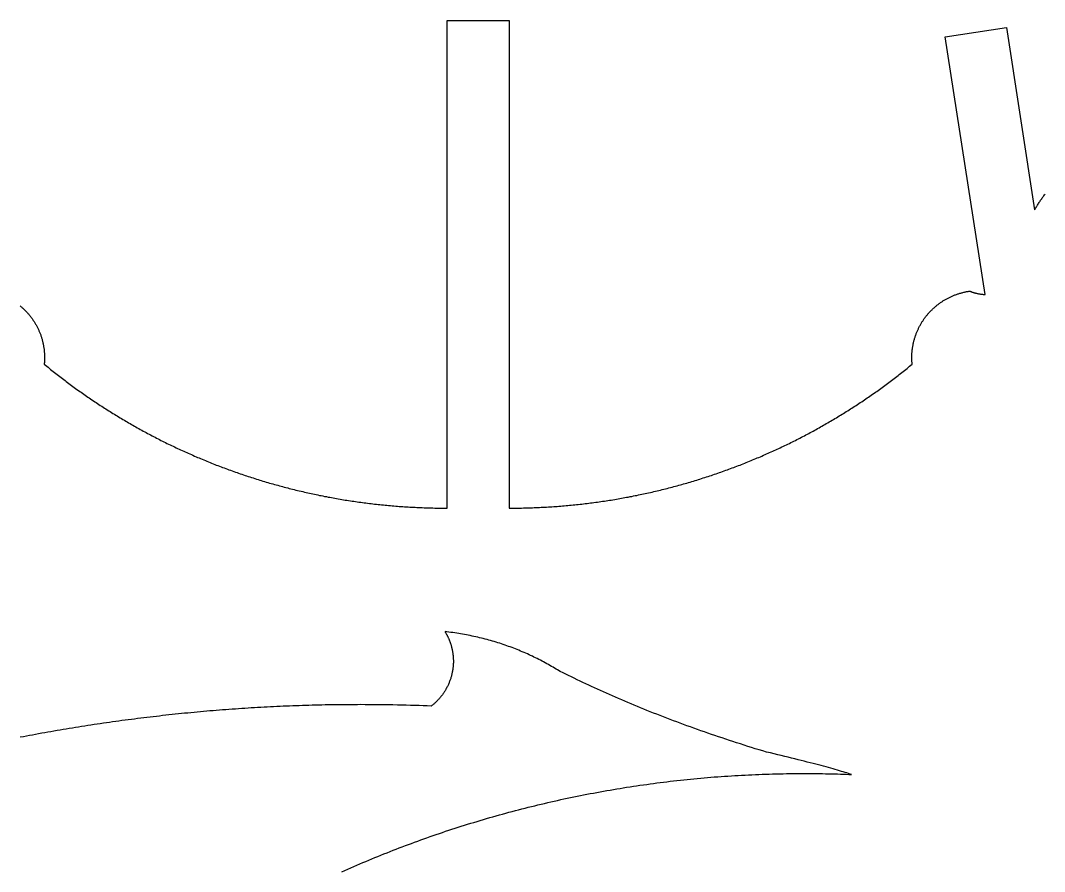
# Model space of a CAD drawing. Extents: x -331 to 1103, y -532 to 1751.
# Drawn here: x -127.9 to 74, y 1300.9 to 1468.6 of the extents above; entities that cross this region are included whole.
import ezdxf

# ---------------------------------------------------------------- set-up
doc = ezdxf.new("R2010")
doc.units = 0
doc.layers.add('Default_Layer', color=1, linetype='CONTINUOUS')

msp = doc.modelspace()

# ---------------------------------------------------------------- linework, layer by layer
at = {"layer": 'Default_Layer'}
for points in [[(-128.02, 1412.38), (-127.91, 1412.29), (-127.8, 1412.19), (-127.69, 1412.1), (-127.58, 1412), (-127.48, 1411.91), (-127.37, 1411.81), (-127.26, 1411.71), (-127.16, 1411.61), (-127.06, 1411.51), (-126.95, 1411.4), (-126.85, 1411.3), (-126.75, 1411.19), (-126.65, 1411.09), (-126.56, 1410.98), (-126.46, 1410.87), (-126.36, 1410.76), (-126.27, 1410.65), (-126.18, 1410.54), (-126.09, 1410.43), (-126, 1410.31), (-125.91, 1410.2), (-125.82, 1410.08), (-125.73, 1409.97), (-125.65, 1409.85), (-125.56, 1409.73), (-125.48, 1409.61), (-125.4, 1409.49), (-125.32, 1409.37), (-125.24, 1409.25), (-125.16, 1409.12), (-125.09, 1409), (-125.01, 1408.87), (-124.94, 1408.75), (-124.87, 1408.62), (-124.8, 1408.49), (-124.73, 1408.37), (-124.66, 1408.24), (-124.59, 1408.11), (-124.53, 1407.97), (-124.46, 1407.84), (-124.4, 1407.71), (-124.34, 1407.58), (-124.28, 1407.44), (-124.22, 1407.31), (-124.17, 1407.17), (-124.11, 1407.04), (-124.06, 1406.9), (-124, 1406.76), (-123.95, 1406.62), (-123.91, 1406.48), (-123.86, 1406.34), (-123.81, 1406.2), (-123.77, 1406.06), (-123.72, 1405.92), (-123.68, 1405.78), (-123.64, 1405.63), (-123.61, 1405.49), (-123.57, 1405.34), (-123.53, 1405.2), (-123.5, 1405.05), (-123.47, 1404.9), (-123.44, 1404.76), (-123.41, 1404.61), (-123.38, 1404.46), (-123.36, 1404.31), (-123.33, 1404.16), (-123.31, 1404.01), (-123.29, 1403.86), (-123.27, 1403.71), (-123.26, 1403.56), (-123.24, 1403.41), (-123.23, 1403.25), (-123.22, 1403.1), (-123.21, 1402.95), (-123.2, 1402.79), (-123.19, 1402.64), (-123.19, 1402.48), (-123.19, 1402.33), (-123.19, 1402.17), (-123.19, 1402), (-123.19, 1401.83), (-123.2, 1401.66), (-123.2, 1401.49), (-123.21, 1401.33), (-123.22, 1401.17), (-123.24, 1401.01), (-123.25, 1400.86), (-123.25, 1400.86), (-123, 1400.66), (-122.75, 1400.45), (-122.49, 1400.25), (-122.24, 1400.04), (-121.99, 1399.84), (-121.73, 1399.63), (-121.48, 1399.43), (-121.22, 1399.23), (-120.96, 1399.03), (-120.71, 1398.83), (-120.45, 1398.62), (-120.19, 1398.43), (-119.93, 1398.23), (-119.67, 1398.03), (-119.41, 1397.83), (-119.15, 1397.63), (-118.89, 1397.44), (-118.63, 1397.24), (-118.37, 1397.05), (-118.11, 1396.85), (-117.84, 1396.66), (-117.58, 1396.47), (-117.32, 1396.27), (-117.05, 1396.08), (-116.79, 1395.89), (-116.52, 1395.7), (-116.25, 1395.51), (-115.99, 1395.32), (-115.72, 1395.13), (-115.45, 1394.95), (-115.18, 1394.76), (-114.91, 1394.57), (-114.64, 1394.39), (-114.37, 1394.2), (-114.1, 1394.02), (-113.83, 1393.83), (-113.56, 1393.65), (-113.29, 1393.47), (-113.02, 1393.29), (-112.74, 1393.11), (-112.47, 1392.93), (-112.2, 1392.75), (-111.92, 1392.57), (-111.65, 1392.39), (-111.37, 1392.21), (-111.09, 1392.04), (-110.82, 1391.86), (-110.54, 1391.69), (-110.26, 1391.51), (-109.98, 1391.34), (-109.7, 1391.16), (-109.42, 1390.99), (-109.14, 1390.82), (-108.86, 1390.65), (-108.58, 1390.48), (-108.3, 1390.31), (-108.02, 1390.14), (-107.74, 1389.97), (-107.45, 1389.8), (-107.17, 1389.64), (-106.89, 1389.47), (-106.6, 1389.31), (-106.32, 1389.14), (-106.03, 1388.98), (-105.75, 1388.81), (-105.46, 1388.65), (-105.17, 1388.49), (-104.89, 1388.33), (-104.6, 1388.17), (-104.31, 1388.01), (-104.02, 1387.85), (-103.73, 1387.69), (-103.44, 1387.54), (-103.15, 1387.38), (-102.86, 1387.22), (-102.57, 1387.07), (-102.28, 1386.91), (-101.99, 1386.76), (-101.69, 1386.61), (-101.4, 1386.45), (-101.11, 1386.3), (-100.81, 1386.15), (-100.52, 1386), (-100.22, 1385.85), (-99.93, 1385.7), (-99.63, 1385.56), (-99.34, 1385.41), (-99.04, 1385.26), (-98.74, 1385.12), (-98.44, 1384.97), (-98.15, 1384.83), (-97.85, 1384.69), (-97.55, 1384.54), (-97.25, 1384.4), (-96.95, 1384.26), (-96.65, 1384.12), (-96.35, 1383.98), (-96.05, 1383.84), (-95.74, 1383.71), (-95.44, 1383.57), (-95.14, 1383.43), (-94.84, 1383.3), (-94.53, 1383.16), (-94.23, 1383.03), (-93.92, 1382.9), (-93.62, 1382.76), (-93.31, 1382.63), (-93.01, 1382.5), (-92.7, 1382.37), (-92.4, 1382.24), (-92.09, 1382.11), (-91.78, 1381.99), (-91.47, 1381.86), (-91.17, 1381.73), (-90.86, 1381.61), (-90.55, 1381.48), (-90.24, 1381.36), (-89.93, 1381.24), (-89.62, 1381.11), (-89.31, 1380.99), (-89, 1380.87), (-88.68, 1380.75), (-88.37, 1380.63), (-88.06, 1380.52), (-87.75, 1380.4), (-87.43, 1380.28), (-87.12, 1380.17), (-86.81, 1380.05), (-86.49, 1379.94), (-86.18, 1379.82), (-85.86, 1379.71), (-85.55, 1379.6), (-85.23, 1379.49), (-84.91, 1379.38), (-84.6, 1379.27), (-84.28, 1379.16), (-83.96, 1379.05), (-83.64, 1378.95), (-83.33, 1378.84), (-83.01, 1378.74), (-82.69, 1378.63), (-82.37, 1378.53), (-82.05, 1378.43), (-81.73, 1378.32), (-81.41, 1378.22), (-81.09, 1378.12), (-80.76, 1378.02), (-80.44, 1377.92), (-80.12, 1377.83), (-79.8, 1377.73), (-79.48, 1377.63), (-79.15, 1377.54), (-78.83, 1377.44), (-78.5, 1377.35), (-78.18, 1377.26), (-77.85, 1377.17), (-77.53, 1377.08), (-77.2, 1376.99), (-76.88, 1376.9), (-76.55, 1376.81), (-76.23, 1376.72), (-75.9, 1376.63), (-75.57, 1376.55), (-75.24, 1376.46), (-74.92, 1376.38), (-74.59, 1376.3), (-74.26, 1376.21), (-73.93, 1376.13), (-73.6, 1376.05), (-73.27, 1375.97), (-72.94, 1375.89), (-72.61, 1375.81), (-72.28, 1375.74), (-71.95, 1375.66), (-71.62, 1375.59), (-71.28, 1375.51), (-70.95, 1375.44), (-70.62, 1375.36), (-70.29, 1375.29), (-69.95, 1375.22), (-69.62, 1375.15), (-69.29, 1375.08), (-68.95, 1375.01), (-68.62, 1374.95), (-68.28, 1374.88), (-67.95, 1374.81), (-67.61, 1374.75), (-67.28, 1374.68), (-66.94, 1374.62), (-66.6, 1374.56), (-66.27, 1374.5), (-65.93, 1374.44), (-65.59, 1374.38), (-65.25, 1374.32), (-64.92, 1374.26), (-64.58, 1374.2), (-64.24, 1374.15), (-63.9, 1374.09), (-63.56, 1374.04), (-63.22, 1373.99), (-62.88, 1373.93), (-62.54, 1373.88), (-62.2, 1373.83), (-61.86, 1373.78), (-61.52, 1373.73), (-61.18, 1373.69), (-60.84, 1373.64), (-60.49, 1373.59), (-60.15, 1373.55), (-59.81, 1373.5), (-59.47, 1373.46), (-59.12, 1373.42), (-58.78, 1373.38), (-58.44, 1373.34), (-58.09, 1373.3), (-57.75, 1373.26), (-57.4, 1373.22), (-57.06, 1373.18), (-56.71, 1373.15), (-56.37, 1373.11), (-56.02, 1373.08), (-55.68, 1373.05), (-55.33, 1373.01), (-54.98, 1372.98), (-54.64, 1372.95), (-54.29, 1372.92), (-53.94, 1372.89), (-53.6, 1372.87), (-53.25, 1372.84), (-52.9, 1372.82), (-52.55, 1372.79), (-52.2, 1372.77), (-51.85, 1372.74), (-51.5, 1372.72), (-51.15, 1372.7), (-50.81, 1372.68), (-50.46, 1372.66), (-50.1, 1372.65), (-49.75, 1372.63), (-49.4, 1372.61), (-49.05, 1372.6), (-48.7, 1372.58), (-48.35, 1372.57), (-48, 1372.56), (-47.65, 1372.55), (-47.29, 1372.54), (-46.94, 1372.53), (-46.59, 1372.52), (-46.24, 1372.51), (-45.88, 1372.51), (-45.53, 1372.5), (-45.18, 1372.5), (-44.82, 1372.49), (-44.47, 1372.49), (-44.11, 1372.49), (-43.76, 1372.49), (-43.76, 1468.61), (-31.57, 1468.61), (-31.57, 1372.49), (-31.22, 1372.49), (-30.87, 1372.49), (-30.51, 1372.49), (-30.16, 1372.5), (-29.8, 1372.5), (-29.45, 1372.51), (-29.1, 1372.51), (-28.74, 1372.52), (-28.39, 1372.53), (-28.04, 1372.54), (-27.69, 1372.55), (-27.33, 1372.56), (-26.98, 1372.57), (-26.63, 1372.58), (-26.28, 1372.6), (-25.93, 1372.61), (-25.58, 1372.63), (-25.23, 1372.65), (-24.88, 1372.66), (-24.53, 1372.68), (-24.18, 1372.7), (-23.83, 1372.72), (-23.48, 1372.74), (-23.13, 1372.77), (-22.78, 1372.79), (-22.43, 1372.82), (-22.09, 1372.84), (-21.74, 1372.87), (-21.39, 1372.89), (-21.04, 1372.92), (-20.7, 1372.95), (-20.35, 1372.98), (-20, 1373.01), (-19.66, 1373.05), (-19.31, 1373.08), (-18.96, 1373.11), (-18.62, 1373.15), (-18.27, 1373.18), (-17.93, 1373.22), (-17.58, 1373.26), (-17.24, 1373.3), (-16.9, 1373.34), (-16.55, 1373.38), (-16.21, 1373.42), (-15.87, 1373.46), (-15.52, 1373.5), (-15.18, 1373.55), (-14.84, 1373.59), (-14.5, 1373.64), (-14.16, 1373.69), (-13.81, 1373.73), (-13.47, 1373.78), (-13.13, 1373.83), (-12.79, 1373.88), (-12.45, 1373.93), (-12.11, 1373.99), (-11.77, 1374.04), (-11.43, 1374.09), (-11.09, 1374.15), (-10.75, 1374.2), (-10.42, 1374.26), (-10.08, 1374.32), (-9.74, 1374.38), (-9.4, 1374.44), (-9.07, 1374.5), (-8.73, 1374.56), (-8.39, 1374.62), (-8.06, 1374.68), (-7.72, 1374.75), (-7.39, 1374.81), (-7.05, 1374.88), (-6.72, 1374.95), (-6.38, 1375.01), (-6.05, 1375.08), (-5.71, 1375.15), (-5.38, 1375.22), (-5.05, 1375.29), (-4.71, 1375.36), (-4.38, 1375.44), (-4.05, 1375.51), (-3.72, 1375.59), (-3.39, 1375.66), (-3.05, 1375.74), (-2.72, 1375.81), (-2.39, 1375.89), (-2.06, 1375.97), (-1.73, 1376.05), (-1.4, 1376.13), (-1.07, 1376.21), (-0.75, 1376.3), (-0.42, 1376.38), (-0.09, 1376.46), (0.24, 1376.55), (0.57, 1376.63), (0.89, 1376.72), (1.22, 1376.81), (1.55, 1376.9), (1.87, 1376.99), (2.2, 1377.08), (2.52, 1377.17), (2.85, 1377.26), (3.17, 1377.35), (3.49, 1377.44), (3.82, 1377.54), (4.14, 1377.63), (4.46, 1377.73), (4.79, 1377.83), (5.11, 1377.92), (5.43, 1378.02), (5.75, 1378.12), (6.07, 1378.22), (6.39, 1378.32), (6.71, 1378.43), (7.03, 1378.53), (7.35, 1378.63), (7.67, 1378.74), (7.99, 1378.84), (8.31, 1378.95), (8.63, 1379.05), (8.95, 1379.16), (9.26, 1379.27), (9.58, 1379.38), (9.9, 1379.49), (10.21, 1379.6), (10.53, 1379.71), (10.84, 1379.82), (11.16, 1379.94), (11.47, 1380.05), (11.79, 1380.17), (12.1, 1380.28), (12.41, 1380.4), (12.73, 1380.52), (13.04, 1380.63), (13.35, 1380.75), (13.66, 1380.87), (13.97, 1380.99), (14.28, 1381.11), (14.59, 1381.24), (14.9, 1381.36), (15.21, 1381.48), (15.52, 1381.61), (15.83, 1381.73), (16.14, 1381.86), (16.45, 1381.99), (16.76, 1382.11), (17.06, 1382.24), (17.37, 1382.37), (17.67, 1382.5), (17.98, 1382.63), (18.29, 1382.76), (18.59, 1382.9), (18.9, 1383.03), (19.2, 1383.16), (19.5, 1383.3), (19.81, 1383.43), (20.11, 1383.57), (20.41, 1383.71), (20.71, 1383.84), (21.01, 1383.98), (21.31, 1384.12), (21.61, 1384.26), (21.91, 1384.4), (22.21, 1384.54), (22.51, 1384.69), (22.81, 1384.83), (23.11, 1384.97), (23.41, 1385.12), (23.7, 1385.26), (24, 1385.41), (24.3, 1385.56), (24.59, 1385.7), (24.89, 1385.85), (25.18, 1386), (25.48, 1386.15), (25.77, 1386.3), (26.07, 1386.45), (26.36, 1386.61), (26.65, 1386.76), (26.94, 1386.91), (27.24, 1387.07), (27.53, 1387.22), (27.82, 1387.38), (28.11, 1387.54), (28.4, 1387.69), (28.69, 1387.85), (28.98, 1388.01), (29.26, 1388.17), (29.55, 1388.33), (29.84, 1388.49), (30.13, 1388.65), (30.41, 1388.81), (30.7, 1388.98), (30.98, 1389.14), (31.27, 1389.31), (31.55, 1389.47), (31.84, 1389.64), (32.12, 1389.8), (32.4, 1389.97), (32.69, 1390.14), (32.97, 1390.31), (33.25, 1390.48), (33.53, 1390.65), (33.81, 1390.82), (34.09, 1390.99), (34.37, 1391.16), (34.65, 1391.34), (34.93, 1391.51), (35.21, 1391.69), (35.48, 1391.86), (35.76, 1392.04), (36.04, 1392.21), (36.31, 1392.39), (36.59, 1392.57), (36.86, 1392.75), (37.14, 1392.93), (37.41, 1393.11), (37.68, 1393.29), (37.96, 1393.47), (38.23, 1393.65), (38.5, 1393.83), (38.77, 1394.02), (39.04, 1394.2), (39.31, 1394.39), (39.58, 1394.57), (39.85, 1394.76), (40.12, 1394.95), (40.39, 1395.13), (40.65, 1395.32), (40.92, 1395.51), (41.19, 1395.7), (41.45, 1395.89), (41.72, 1396.08), (41.98, 1396.27), (42.25, 1396.47), (42.51, 1396.66), (42.77, 1396.85), (43.04, 1397.05), (43.3, 1397.24), (43.56, 1397.44), (43.82, 1397.63), (44.08, 1397.83), (44.34, 1398.03), (44.6, 1398.23), (44.86, 1398.43), (45.12, 1398.62), (45.37, 1398.83), (45.63, 1399.03), (45.89, 1399.23), (46.14, 1399.43), (46.4, 1399.63), (46.65, 1399.84), (46.91, 1400.04), (47.16, 1400.25), (47.41, 1400.45), (47.67, 1400.66), (47.92, 1400.86), (47.9, 1401.01), (47.89, 1401.17), (47.88, 1401.33), (47.87, 1401.49), (47.86, 1401.66), (47.86, 1401.83), (47.85, 1402), (47.85, 1402.17), (47.85, 1402.33), (47.86, 1402.48), (47.86, 1402.64), (47.87, 1402.79), (47.87, 1402.95), (47.88, 1403.1), (47.9, 1403.25), (47.91, 1403.41), (47.92, 1403.56), (47.94, 1403.71), (47.96, 1403.86), (47.98, 1404.01), (48, 1404.16), (48.02, 1404.31), (48.05, 1404.46), (48.08, 1404.61), (48.11, 1404.76), (48.14, 1404.9), (48.17, 1405.05), (48.2, 1405.2), (48.24, 1405.34), (48.27, 1405.49), (48.31, 1405.63), (48.35, 1405.78), (48.39, 1405.92), (48.43, 1406.06), (48.48, 1406.2), (48.52, 1406.34), (48.57, 1406.48), (48.62, 1406.62), (48.67, 1406.76), (48.72, 1406.9), (48.78, 1407.04), (48.83, 1407.17), (48.89, 1407.31), (48.95, 1407.44), (49.01, 1407.58), (49.07, 1407.71), (49.13, 1407.84), (49.19, 1407.97), (49.26, 1408.11), (49.32, 1408.24), (49.39, 1408.37), (49.46, 1408.49), (49.53, 1408.62), (49.61, 1408.75), (49.68, 1408.87), (49.75, 1409), (49.83, 1409.12), (49.91, 1409.25), (49.99, 1409.37), (50.07, 1409.49), (50.15, 1409.61), (50.23, 1409.73), (50.31, 1409.85), (50.4, 1409.97), (50.49, 1410.08), (50.57, 1410.2), (50.66, 1410.31), (50.75, 1410.43), (50.84, 1410.54), (50.94, 1410.65), (51.03, 1410.76), (51.13, 1410.87), (51.22, 1410.98), (51.32, 1411.09), (51.42, 1411.19), (51.52, 1411.3), (51.62, 1411.4), (51.72, 1411.51), (51.83, 1411.61), (51.93, 1411.71), (52.04, 1411.81), (52.14, 1411.91), (52.25, 1412), (52.36, 1412.1), (52.47, 1412.19), (52.58, 1412.29), (52.69, 1412.38), (52.8, 1412.47), (52.92, 1412.56), (53.03, 1412.65), (53.15, 1412.74), (53.27, 1412.83), (53.38, 1412.91), (53.5, 1413), (53.62, 1413.08), (53.74, 1413.16), (53.87, 1413.24), (53.99, 1413.32), (54.11, 1413.4), (54.24, 1413.47), (54.36, 1413.55), (54.49, 1413.62), (54.62, 1413.69), (54.74, 1413.77), (54.87, 1413.84), (55, 1413.9), (55.14, 1413.97), (55.27, 1414.04), (55.4, 1414.1), (55.53, 1414.16), (55.67, 1414.22), (55.8, 1414.28), (55.94, 1414.34), (56.07, 1414.4), (56.21, 1414.45), (56.35, 1414.51), (56.49, 1414.56), (56.63, 1414.61), (56.77, 1414.66), (56.91, 1414.71), (57.05, 1414.76), (57.2, 1414.8), (57.34, 1414.84), (57.48, 1414.89), (57.63, 1414.93), (57.77, 1414.96), (57.92, 1415), (58.07, 1415.04), (58.21, 1415.07), (58.36, 1415.1), (58.51, 1415.13), (58.66, 1415.16), (58.81, 1415.19), (58.96, 1415.22), (59.11, 1415.24), (59.26, 1415.26), (59.35, 1415.23), (59.43, 1415.19), (59.52, 1415.16), (59.6, 1415.13), (59.69, 1415.09), (59.78, 1415.06), (59.87, 1415.03), (59.96, 1415.01), (60.05, 1414.98), (60.14, 1414.95), (60.23, 1414.92), (60.32, 1414.9), (60.42, 1414.87), (60.51, 1414.85), (60.61, 1414.83), (60.7, 1414.81), (60.8, 1414.79), (60.89, 1414.77), (60.99, 1414.75), (61.09, 1414.73), (61.19, 1414.72), (61.28, 1414.7), (61.38, 1414.69), (61.48, 1414.68), (61.58, 1414.66), (61.68, 1414.65), (61.79, 1414.64), (61.89, 1414.63), (61.99, 1414.63), (62.09, 1414.62), (62.19, 1414.62), (62.3, 1414.61), (54.45, 1465.36), (66.5, 1467.22), (72.05, 1431.28), (72.15, 1431.44), (72.24, 1431.6), (72.34, 1431.76), (72.44, 1431.92), (72.54, 1432.08), (72.63, 1432.24), (72.73, 1432.39), (72.84, 1432.55), (72.94, 1432.71), (73.04, 1432.86), (73.14, 1433.02), (73.25, 1433.17), (73.35, 1433.32), (73.46, 1433.48), (73.57, 1433.63), (73.67, 1433.78), (73.78, 1433.93), (73.89, 1434.08), (74, 1434.23), (74.11, 1434.38)], [(-64.57, 1300.81), (-63.98, 1301.07), (-63.39, 1301.33), (-62.8, 1301.59), (-62.21, 1301.85), (-61.62, 1302.1), (-61.02, 1302.36), (-60.43, 1302.61), (-59.84, 1302.86), (-59.24, 1303.11), (-58.65, 1303.35), (-58.05, 1303.6), (-57.45, 1303.84), (-56.85, 1304.09), (-56.25, 1304.33), (-55.65, 1304.56), (-55.05, 1304.8), (-54.45, 1305.04), (-53.85, 1305.27), (-53.24, 1305.5), (-52.64, 1305.73), (-52.03, 1305.96), (-51.43, 1306.19), (-50.82, 1306.41), (-50.21, 1306.64), (-49.6, 1306.86), (-48.99, 1307.08), (-48.38, 1307.3), (-47.77, 1307.51), (-47.16, 1307.73), (-46.55, 1307.94), (-45.93, 1308.15), (-45.32, 1308.36), (-44.7, 1308.57), (-44.09, 1308.78), (-43.47, 1308.98), (-42.85, 1309.18), (-42.23, 1309.38), (-41.62, 1309.58), (-41, 1309.78), (-40.37, 1309.98), (-39.75, 1310.17), (-39.13, 1310.36), (-38.51, 1310.55), (-37.88, 1310.74), (-37.26, 1310.93), (-36.63, 1311.11), (-36.01, 1311.3), (-35.38, 1311.48), (-34.75, 1311.66), (-34.12, 1311.84), (-33.49, 1312.01), (-32.86, 1312.19), (-32.23, 1312.36), (-31.6, 1312.53), (-30.97, 1312.7), (-30.34, 1312.87), (-29.7, 1313.03), (-29.07, 1313.2), (-28.43, 1313.36), (-27.8, 1313.52), (-27.16, 1313.67), (-26.52, 1313.83), (-25.88, 1313.99), (-25.24, 1314.14), (-24.6, 1314.29), (-23.96, 1314.44), (-23.32, 1314.59), (-22.68, 1314.73), (-22.04, 1314.87), (-21.4, 1315.02), (-20.75, 1315.16), (-20.11, 1315.29), (-19.46, 1315.43), (-18.82, 1315.56), (-18.17, 1315.7), (-17.52, 1315.83), (-16.87, 1315.96), (-16.23, 1316.08), (-15.58, 1316.21), (-14.93, 1316.33), (-14.28, 1316.45), (-13.62, 1316.57), (-12.97, 1316.69), (-12.32, 1316.8), (-11.67, 1316.92), (-11.01, 1317.03), (-10.36, 1317.14), (-9.7, 1317.25), (-9.05, 1317.35), (-8.39, 1317.46), (-7.73, 1317.56), (-7.07, 1317.66), (-6.42, 1317.76), (-5.76, 1317.85), (-5.1, 1317.95), (-4.44, 1318.04), (-3.78, 1318.13), (-3.11, 1318.22), (-2.45, 1318.31), (-1.79, 1318.39), (-1.13, 1318.48), (-0.46, 1318.56), (0.2, 1318.64), (0.87, 1318.71), (1.53, 1318.79), (2.2, 1318.86), (2.87, 1318.93), (3.53, 1319), (4.2, 1319.07), (4.87, 1319.14), (5.54, 1319.2), (6.21, 1319.26), (6.88, 1319.32), (7.55, 1319.38), (8.22, 1319.43), (8.89, 1319.49), (9.57, 1319.54), (10.24, 1319.59), (10.91, 1319.64), (11.59, 1319.68), (12.26, 1319.72), (12.94, 1319.77), (13.62, 1319.81), (14.29, 1319.84), (14.97, 1319.88), (15.65, 1319.91), (16.32, 1319.94), (17, 1319.97), (17.68, 1320), (18.36, 1320.03), (19.04, 1320.05), (19.72, 1320.07), (20.4, 1320.09), (21.09, 1320.11), (21.77, 1320.12), (22.45, 1320.14), (23.13, 1320.15), (23.82, 1320.16), (24.5, 1320.17), (25.19, 1320.17), (25.87, 1320.17), (26.56, 1320.17), (27.18, 1320.17), (27.8, 1320.17), (28.41, 1320.17), (29.03, 1320.16), (29.64, 1320.15), (30.25, 1320.15), (30.85, 1320.13), (31.45, 1320.12), (32.04, 1320.11), (32.62, 1320.09), (33.2, 1320.08), (33.77, 1320.06), (34.33, 1320.04), (34.88, 1320.02), (35.43, 1320), (35.96, 1319.98), (35.66, 1320.07), (35.35, 1320.17), (35.02, 1320.28), (34.68, 1320.38), (34.32, 1320.49), (33.95, 1320.6), (33.57, 1320.72), (33.17, 1320.84), (32.75, 1320.96), (32.32, 1321.08), (31.88, 1321.2), (31.42, 1321.33), (30.95, 1321.46), (30.46, 1321.59), (29.95, 1321.73), (29.44, 1321.87), (28.91, 1322.01), (28.36, 1322.15), (27.8, 1322.29), (27.23, 1322.44), (26.64, 1322.59), (26.03, 1322.74), (25.42, 1322.9), (24.78, 1323.06), (24.14, 1323.21), (23.47, 1323.38), (22.8, 1323.54), (22.11, 1323.71), (21.41, 1323.87), (20.69, 1324.04), (19.95, 1324.22), (19.21, 1324.39), (18.46, 1324.62), (17.71, 1324.84), (16.97, 1325.07), (16.23, 1325.3), (15.49, 1325.53), (14.76, 1325.77), (14.03, 1326), (13.3, 1326.23), (12.58, 1326.47), (11.86, 1326.7), (11.15, 1326.94), (10.43, 1327.18), (9.73, 1327.41), (9.02, 1327.65), (8.32, 1327.89), (7.62, 1328.13), (6.93, 1328.38), (6.23, 1328.62), (5.55, 1328.86), (4.86, 1329.11), (4.18, 1329.35), (3.5, 1329.6), (2.83, 1329.84), (2.15, 1330.09), (1.49, 1330.34), (0.82, 1330.59), (0.16, 1330.84), (-0.5, 1331.09), (-1.15, 1331.34), (-1.8, 1331.59), (-2.45, 1331.85), (-3.1, 1332.1), (-3.74, 1332.36), (-4.38, 1332.61), (-5.01, 1332.87), (-5.64, 1333.12), (-6.27, 1333.38), (-6.9, 1333.64), (-7.52, 1333.9), (-8.14, 1334.16), (-8.75, 1334.42), (-9.36, 1334.68), (-9.97, 1334.94), (-10.58, 1335.2), (-11.18, 1335.46), (-11.78, 1335.73), (-12.38, 1335.99), (-12.97, 1336.26), (-13.56, 1336.52), (-14.14, 1336.79), (-14.73, 1337.06), (-15.31, 1337.32), (-15.88, 1337.59), (-16.46, 1337.86), (-17.03, 1338.13), (-17.59, 1338.4), (-18.16, 1338.67), (-18.72, 1338.94), (-19.27, 1339.21), (-19.83, 1339.48), (-20.38, 1339.76), (-20.93, 1340.03), (-21.47, 1340.3), (-22.01, 1340.58), (-22.31, 1340.76), (-22.61, 1340.94), (-22.91, 1341.12), (-23.22, 1341.3), (-23.52, 1341.48), (-23.83, 1341.65), (-24.14, 1341.82), (-24.45, 1341.99), (-24.76, 1342.16), (-25.08, 1342.33), (-25.39, 1342.5), (-25.71, 1342.66), (-26.03, 1342.82), (-26.35, 1342.98), (-26.67, 1343.14), (-26.99, 1343.29), (-27.32, 1343.44), (-27.64, 1343.59), (-27.97, 1343.74), (-28.3, 1343.89), (-28.63, 1344.04), (-28.97, 1344.18), (-29.3, 1344.32), (-29.64, 1344.46), (-29.97, 1344.59), (-30.31, 1344.73), (-30.65, 1344.86), (-31, 1344.99), (-31.34, 1345.12), (-31.68, 1345.24), (-32.03, 1345.37), (-32.38, 1345.49), (-32.73, 1345.61), (-33.08, 1345.72), (-33.43, 1345.84), (-33.78, 1345.95), (-34.14, 1346.06), (-34.49, 1346.17), (-34.85, 1346.27), (-35.21, 1346.38), (-35.57, 1346.48), (-35.93, 1346.58), (-36.29, 1346.67), (-36.66, 1346.77), (-37.02, 1346.86), (-37.39, 1346.95), (-37.76, 1347.04), (-38.13, 1347.12), (-38.5, 1347.2), (-38.87, 1347.28), (-39.25, 1347.36), (-39.62, 1347.43), (-40, 1347.51), (-40.37, 1347.58), (-40.75, 1347.64), (-41.13, 1347.71), (-41.51, 1347.77), (-41.89, 1347.83), (-42.28, 1347.89), (-42.66, 1347.94), (-43.05, 1348), (-43.43, 1348.05), (-43.82, 1348.09), (-44.21, 1348.14), (-44.16, 1348.06), (-44.12, 1347.98), (-44.07, 1347.9), (-44.02, 1347.82), (-43.98, 1347.74), (-43.93, 1347.66), (-43.89, 1347.58), (-43.85, 1347.5), (-43.8, 1347.42), (-43.76, 1347.34), (-43.72, 1347.25), (-43.68, 1347.17), (-43.64, 1347.09), (-43.6, 1347), (-43.56, 1346.92), (-43.52, 1346.83), (-43.48, 1346.75), (-43.45, 1346.66), (-43.41, 1346.57), (-43.37, 1346.49), (-43.34, 1346.4), (-43.3, 1346.31), (-43.27, 1346.22), (-43.24, 1346.13), (-43.21, 1346.05), (-43.18, 1345.96), (-43.15, 1345.87), (-43.12, 1345.78), (-43.09, 1345.69), (-43.06, 1345.59), (-43.03, 1345.5), (-43, 1345.41), (-42.98, 1345.32), (-42.95, 1345.23), (-42.93, 1345.13), (-42.9, 1345.04), (-42.88, 1344.95), (-42.86, 1344.85), (-42.84, 1344.76), (-42.82, 1344.66), (-42.8, 1344.57), (-42.78, 1344.47), (-42.76, 1344.38), (-42.74, 1344.28), (-42.73, 1344.19), (-42.71, 1344.09), (-42.69, 1343.99), (-42.68, 1343.9), (-42.67, 1343.8), (-42.65, 1343.7), (-42.64, 1343.6), (-42.63, 1343.51), (-42.62, 1343.41), (-42.61, 1343.31), (-42.6, 1343.21), (-42.6, 1343.11), (-42.59, 1343.01), (-42.59, 1342.91), (-42.58, 1342.81), (-42.58, 1342.71), (-42.57, 1342.61), (-42.57, 1342.51), (-42.57, 1342.41), (-42.57, 1342.31), (-42.57, 1342.14), (-42.57, 1341.97), (-42.58, 1341.81), (-42.59, 1341.64), (-42.6, 1341.48), (-42.61, 1341.31), (-42.63, 1341.15), (-42.65, 1340.98), (-42.67, 1340.82), (-42.69, 1340.66), (-42.72, 1340.5), (-42.74, 1340.34), (-42.77, 1340.18), (-42.8, 1340.02), (-42.84, 1339.86), (-42.88, 1339.7), (-42.91, 1339.55), (-42.95, 1339.39), (-43, 1339.24), (-43.04, 1339.08), (-43.09, 1338.93), (-43.14, 1338.78), (-43.19, 1338.63), (-43.25, 1338.48), (-43.3, 1338.33), (-43.36, 1338.18), (-43.42, 1338.03), (-43.48, 1337.89), (-43.54, 1337.74), (-43.61, 1337.6), (-43.68, 1337.46), (-43.75, 1337.31), (-43.82, 1337.17), (-43.89, 1337.03), (-43.97, 1336.9), (-44.05, 1336.76), (-44.13, 1336.62), (-44.21, 1336.49), (-44.29, 1336.36), (-44.38, 1336.22), (-44.46, 1336.09), (-44.55, 1335.96), (-44.64, 1335.83), (-44.73, 1335.71), (-44.83, 1335.58), (-44.92, 1335.46), (-45.02, 1335.33), (-45.12, 1335.21), (-45.22, 1335.09), (-45.32, 1334.97), (-45.43, 1334.86), (-45.53, 1334.74), (-45.64, 1334.62), (-45.75, 1334.51), (-45.86, 1334.4), (-45.97, 1334.29), (-46.08, 1334.18), (-46.2, 1334.07), (-46.32, 1333.97), (-46.43, 1333.86), (-46.55, 1333.76), (-46.67, 1333.66), (-46.8, 1333.56), (-46.92, 1333.47), (-47.71, 1333.5), (-48.51, 1333.53), (-49.33, 1333.56), (-50.16, 1333.58), (-51.01, 1333.61), (-51.87, 1333.63), (-52.73, 1333.65), (-53.61, 1333.67), (-54.5, 1333.69), (-55.39, 1333.7), (-56.29, 1333.72), (-57.2, 1333.73), (-58.11, 1333.73), (-59.02, 1333.74), (-59.94, 1333.74), (-60.86, 1333.75), (-61.5, 1333.74), (-62.14, 1333.74), (-62.77, 1333.74), (-63.41, 1333.74), (-64.05, 1333.73), (-64.69, 1333.72), (-65.32, 1333.72), (-65.96, 1333.71), (-66.6, 1333.7), (-67.24, 1333.69), (-67.87, 1333.68), (-68.51, 1333.66), (-69.14, 1333.65), (-69.78, 1333.63), (-70.41, 1333.62), (-71.05, 1333.6), (-71.68, 1333.58), (-72.32, 1333.56), (-72.95, 1333.54), (-73.58, 1333.52), (-74.22, 1333.49), (-74.85, 1333.47), (-75.48, 1333.44), (-76.12, 1333.42), (-76.75, 1333.39), (-77.38, 1333.36), (-78.01, 1333.33), (-78.64, 1333.3), (-79.27, 1333.27), (-79.9, 1333.23), (-80.53, 1333.2), (-81.16, 1333.16), (-81.79, 1333.13), (-82.42, 1333.09), (-83.05, 1333.05), (-83.68, 1333.01), (-84.31, 1332.97), (-84.94, 1332.93), (-85.56, 1332.88), (-86.19, 1332.84), (-86.82, 1332.79), (-87.44, 1332.75), (-88.07, 1332.7), (-88.7, 1332.65), (-89.32, 1332.6), (-89.95, 1332.55), (-90.57, 1332.5), (-91.2, 1332.44), (-91.82, 1332.39), (-92.44, 1332.33), (-93.07, 1332.28), (-93.69, 1332.22), (-94.31, 1332.16), (-94.93, 1332.1), (-95.56, 1332.04), (-96.18, 1331.98), (-96.8, 1331.92), (-97.42, 1331.85), (-98.04, 1331.79), (-98.66, 1331.72), (-99.28, 1331.65), (-99.9, 1331.58), (-100.52, 1331.51), (-101.14, 1331.44), (-101.76, 1331.37), (-102.37, 1331.3), (-102.99, 1331.23), (-103.61, 1331.15), (-104.22, 1331.08), (-104.84, 1331), (-105.46, 1330.92), (-106.07, 1330.84), (-106.69, 1330.76), (-107.3, 1330.68), (-107.92, 1330.6), (-108.53, 1330.52), (-109.14, 1330.43), (-109.76, 1330.35), (-110.37, 1330.26), (-110.98, 1330.17), (-111.59, 1330.08), (-112.21, 1329.99), (-112.82, 1329.9), (-113.43, 1329.81), (-114.04, 1329.72), (-114.65, 1329.63), (-115.26, 1329.53), (-115.87, 1329.44), (-116.48, 1329.34), (-117.08, 1329.24), (-117.69, 1329.14), (-118.3, 1329.04), (-118.91, 1328.94), (-119.51, 1328.84), (-120.12, 1328.74), (-120.72, 1328.63), (-121.33, 1328.53), (-121.93, 1328.42), (-122.54, 1328.31), (-123.14, 1328.21), (-123.75, 1328.1), (-124.35, 1327.99), (-124.95, 1327.88), (-125.55, 1327.76), (-126.15, 1327.65), (-126.76, 1327.54), (-127.36, 1327.42), (-127.96, 1327.31)]]:
    msp.add_lwpolyline(points, dxfattribs=at)

doc.saveas('drawing.dxf')
